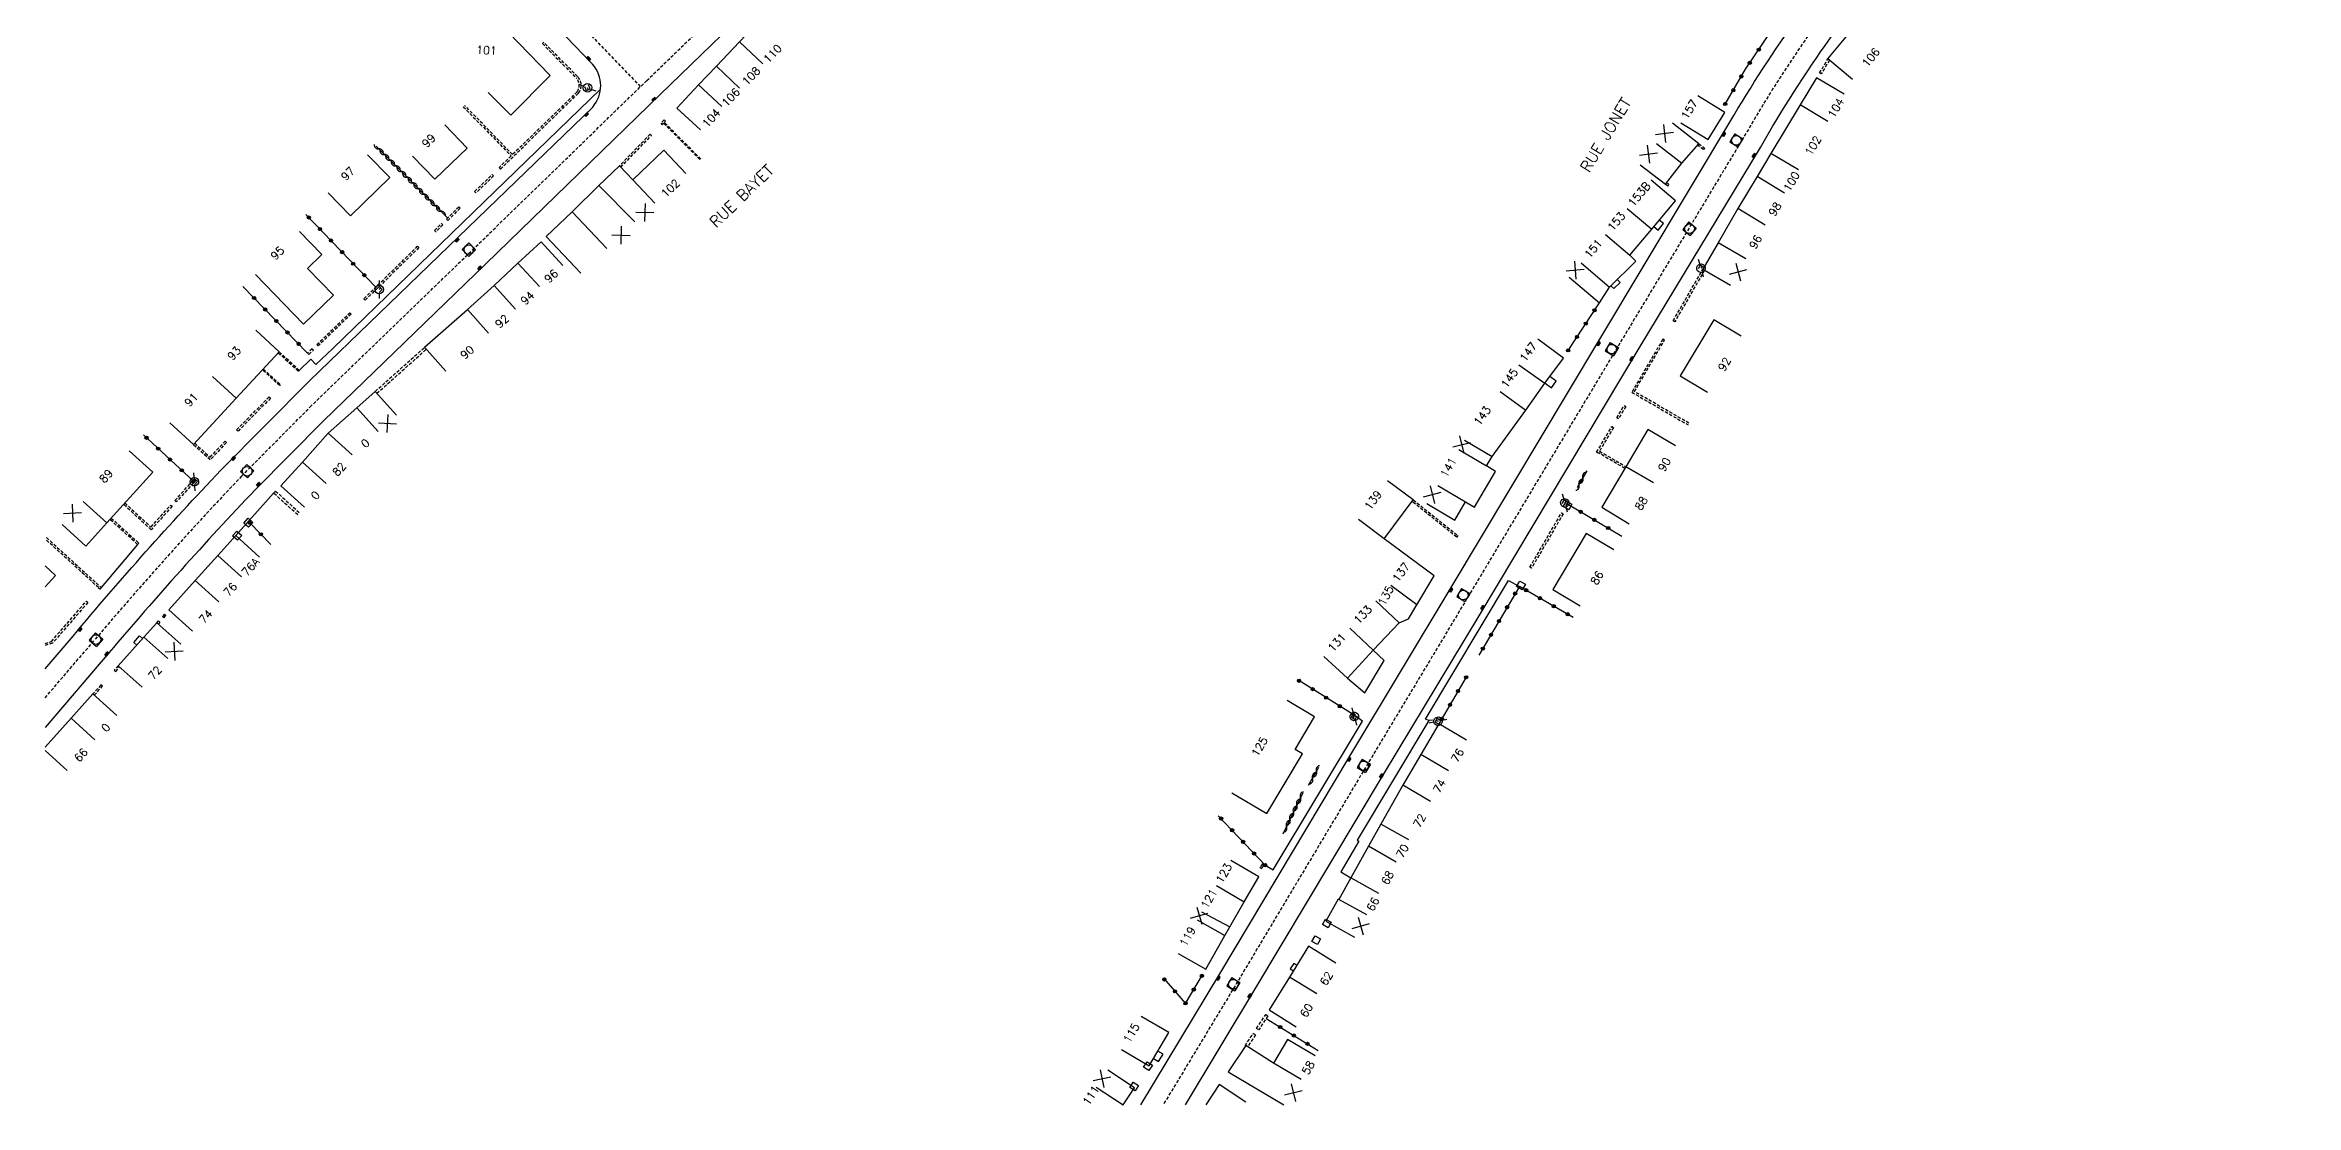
# Model space of a CAD drawing. Header units: millimetres. Extents: x 151000 to 152000, y 128000 to 129000.
# Drawn here: x 151000 to 151351.7, y 128000 to 128165.6 of the extents above; entities that cross this region are included whole.
import ezdxf
from ezdxf.enums import TextEntityAlignment as Align

# ---------------------------------------------------------------- set-up
doc = ezdxf.new("R2010")
doc.units = ezdxf.units.MM
doc.linetypes.add('DASHED', pattern=[0.75, 0.5, -0.25])
doc.layers.get('0').update_dxf_attribs({"linetype": 'CONTINUOUS'})
for name, color, linetype in [('W0001', 6, 'DASHED'), ('W0008', 7, 'CONTINUOUS'), ('W0100', 7, 'CONTINUOUS'), ('W0112', 1, 'DASHED'), ('W0310', 3, 'CONTINUOUS'), ('W0322', 7, 'CONTINUOUS'), ('W0334', 7, 'CONTINUOUS'), ('W0400', 7, 'CONTINUOUS'), ('W0420', 7, 'CONTINUOUS'), ('W0471', 7, 'CONTINUOUS'), ('W0989', 7, 'CONTINUOUS'), ('W0991', 7, 'CONTINUOUS'), ('W1102', 7, 'CONTINUOUS')]:
    doc.layers.add(name, color=color, linetype=linetype)
doc.styles.get("Standard").update_dxf_attribs({"font": 'romans.shx', "width": 0.85})

# ---------------------------------------------------------------- blocks, each defined once
blk = doc.blocks.new('t991o')
at = {"color": 0, "linetype": 'Continuous'}
for p, q in [((-1, 1), (1, -1)), ((-1, -1), (1, 1))]:
    blk.add_line(p, q, dxfattribs=at)
blk = doc.blocks.new('t322o')
at = {"color": 0, "linetype": 'Continuous'}
for radius in [0.25, 0.15]:
    blk.add_circle((0, 0), radius, dxfattribs=at)
blk = doc.blocks.new('t112o')
at = {"color": 0, "linetype": 'Continuous'}
for p, q in [((-0.5, 0.5), (0.5, 0.5)), ((-0.5, -0.5), (-0.5, 0.5)), ((0.5, 0.5), (0.5, -0.5)), ((0.5, -0.5), (-0.5, -0.5))]:
    blk.add_line(p, q, dxfattribs=at)
blk = doc.blocks.new('t310o')
at = {"color": 0, "linetype": 'Continuous'}
for centre, start, end in [((-0.5, 0.38), 216.8699, 323.1304), ((0.5, -0.37), 36.8699, 143.1303)]:
    blk.add_arc(centre, 0.625, start, end, dxfattribs=at)
blk = doc.blocks.new('T471')
for p, q in [((-0.333334, 0.333334), (-0.333334, -0.333334)), ((-0.333334, 0.333334), (0.333334, 0.333334)), ((-0.333334, 0), (0, 0)), ((0.500001, 0.500001), (1.000002, 1.000002)), ((-0.500001, -0.500001), (-1.000002, -1.000002)), ((-0.333334, -0.333334), (0.333334, -0.333334))]:
    blk.add_line(p, q)
blk.add_ellipse((0, 0), major_axis=(0.471405, 0.471405), ratio=1, start_param=5.4977871438, end_param=11.780972451)
blk = doc.blocks.new('T420')
for p, q in [((0.75, 0.75), (-0.75, 0.75)), ((-0.75, 0.75), (-0.75, -0.75)), ((0.75, 0.75), (0.75, -0.75)), ((0.75, -0.75), (-0.75, -0.75))]:
    blk.add_line(p, q)
blk.add_ellipse((0, 0), major_axis=(-0.53, 0.53), ratio=1, start_param=3.926991, end_param=10.210176)
blk = doc.blocks.new('T400')
for p, q in [((-0.15, 0.3), (0.15, 0.3)), ((-0.15, -0.25), (-0.15, 0.3)), ((-0.15, 0.15), (0.15, 0.15)), ((-0.15, 0), (0.15, 0)), ((0.15, 0.3), (0.15, -0.25)), ((-0.15, -0.15), (0.15, -0.15)), ((-0.15, -0.25), (-0.15, -0.3)), ((-0.15, -0.3), (0.15, -0.3)), ((0.15, -0.3), (0.15, -0.25))]:
    blk.add_line(p, q)

msp = doc.modelspace()

# ---------------------------------------------------------------- linework, layer by layer
at = {"layer": 'W0001'}
msp.add_lwpolyline([(151000, 128063.57), (151007.7, 128072.57, -0.014129), (151030.72, 128098.23), (151041.39, 128108.99), (151066.77, 128133.56), (151094, 128160.02), (151135.56, 128200.27), (151168.58, 128232.25), (151184.95, 128248.08, 0.036459), (151220.09, 128286.47), (151229.42, 128298.33), (151236.3, 128307.09), (151250.81, 128325.6), (151258.3, 128335.11), (151284.65, 128369.35), (151310.56, 128403.55), (151340.46, 128443.24), (151377.44, 128492.04), (151405.37, 128529.14), (151427.29, 128558.13), (151437.72, 128571.91), (151466.57, 128609.89), (151496.08, 128648.71)], format="xyb", dxfattribs=at)
at = {"layer": 'W0001', "flags": 128}
for points in [[(151686.82, 128620.59), (151660.63, 128585.46), (151640.58, 128558.56), (151624.09, 128535.96), (151600.84, 128504.47, 0.084329), (151578.54, 128460.32), (151570.46, 128432.47), (151566.13, 128417.49), (151560.52, 128398.22), (151555.81, 128382.02, -0.019837), (151536.07, 128370.34), (151513.98, 128358.43), (151497.19, 128349.3), (151469.8, 128334.39), (151444.45, 128320.65, 0.020893), (151407.08, 128297.31, 0.028434), (151367, 128266.21, 0.019167), (151343.06, 128244.11), (151308.81, 128206.62), (151289.03, 128184.37, 0.048658), (151265.92, 128152.09), (151245.32, 128117.81), (151222.27, 128079.3), (151206.41, 128052.89), (151186.11, 128018.9), (151174.7, 128000)], [(151093.05, 128159.1), (151055.41, 128198.15), (151020.17, 128234.74), (151013.22, 128241.94, 0.244788), (151000, 128246.38, 1.246534)]]:
    msp.add_lwpolyline(points, format="xyb", dxfattribs=at)
at = {"layer": 'W0008'}
for points in [[(151178.17, 128000), (151189, 128017.98), (151209.12, 128051.6), (151224.04, 128076.38), (151249.21, 128118.47), (151267.98, 128149.59, -0.048678), (151291.29, 128182.39), (151311.04, 128204.61), (151345.22, 128242.04, -0.019134), (151368.96, 128263.94, -0.02844), (151408.78, 128294.84, -0.020877), (151445.91, 128318.02), (151471.23, 128331.75), (151498.62, 128346.67), (151515.41, 128355.79), (151533.59, 128365.57), (151544.91, 128371.68, -0.107033), (151569.2, 128378.26)], [(151000, 128068.12), (151004.38, 128073.23, -0.015915), (151027.46, 128099.14), (151041.34, 128113.09), (151063.08, 128134.15), (151085.56, 128155.9, 0.382259), (151085.52, 128162.58), (151067.28, 128181.53), (151053.49, 128195.84), (151018.09, 128232.54), (151011.03, 128239.84, 0.332302), (151002.5, 128241.06), (151000.82, 128239.89, -0.085599), (151000, 128239.46)], [(151136.16, 128196.66), (151096.09, 128157.87), (151068.86, 128131.4), (151043.5, 128106.85), (151032.87, 128096.14, 0.014119), (151009.98, 128070.62), (151000, 128058.95)], [(151171.2, 128000), (151183.54, 128020.45), (151203.84, 128054.44), (151219.69, 128080.84), (151242.75, 128119.35), (151263.85, 128154.59, -0.046934), (151287.1, 128186.54)]]:
    msp.add_lwpolyline(points, format="xyb", dxfattribs=at)
at = {"layer": 'W0100'}
for points in [[(151061.22, 128171.36), (151064.81, 128174.83), (151067.15, 128172.42), (151067.44, 128172.7), (151078.93, 128160.81), (151072.76, 128154.65), (151069.23, 128158.19)], [(151102.39, 128152.33), (151098.71, 128155.71), (151102.08, 128159.38), (151104.88, 128162.3), (151108.52, 128166.09), (151111.56, 128169.29), (151115.34, 128172.88), (151118.78, 128169.26)], [(151282.37, 128160.21), (151278.53, 128163.41), (151284.27, 128170.29), (151288.11, 128167.09)], [(151281.05, 128157.89), (151276.76, 128160.47), (151274.22, 128156.23), (151269.64, 128148.64), (151267.48, 128145.03), (151264.46, 128140.02), (151261.38, 128134.7), (151258.99, 128130.55), (151263.32, 128128.05)], [(151255.58, 128153.43), (151259.83, 128150.81), (151262.44, 128155.02), (151258.19, 128157.65)], [(151062.48, 128153.09), (151065.95, 128149.49), (151060.88, 128144.6), (151057.41, 128148.2)], [(151249.2, 128146.89), (151253.15, 128143.82), (151255.72, 128147.13), (151258.35, 128150.15), (151254.23, 128153.35)], [(151050.37, 128148.45), (151053.85, 128144.87), (151047.73, 128138.92), (151044.25, 128142.51)], [(151087.79, 128133.8), (151082.35, 128139.53), (151086.54, 128143.66), (151089.73, 128146.7), (151091.81, 128144.52), (151096.67, 128149.14), (151100.12, 128145.52)], [(151238.11, 128129.32), (151242.85, 128125.3), (151244.43, 128127.77), (151248.52, 128131.81), (151247.58, 128132.77), (151251, 128136.81), (151254.73, 128141.25), (151250.91, 128144.47)], [(151039.77, 128136.43), (151043.25, 128132.84), (151041.02, 128130.68), (151045.07, 128126.5), (151040.39, 128121.97), (151032.86, 128129.74)], [(151062.63, 128114.62), (151059.31, 128118.36), (151065.98, 128124.28), (151070.15, 128128.02), (151073.84, 128131.48), (151077.53, 128134.84), (151080.9, 128131.14)], [(151032.91, 128121.05), (151036.58, 128117.65), (151029.86, 128110.39), (151023.18, 128103.14), (151019.5, 128106.53)], [(151215.88, 128093.92), (151220.25, 128091.33), (151221.93, 128094.18), (151223.31, 128093.35), (151226.59, 128098.97), (151225.2, 128099.84), (151226.06, 128101.29), (151231.35, 128108.51), (151234.33, 128112.74), (151237.22, 128116.68), (151233.19, 128119.64)], [(151264.99, 128120.11), (151260.7, 128122.67), (151255.45, 128113.92), (151259.74, 128111.35)], [(151040.56, 128093.36), (151036.85, 128096.71), (151040.2, 128100.42), (151044.26, 128104.91), (151048.72, 128108.9), (151051.58, 128111.46), (151054.91, 128107.73)], [(151013.14, 128102.2), (151016.84, 128098.84), (151009.64, 128090.9), (151006.36, 128087.28), (151002.66, 128090.64)], [(151254.71, 128102.94), (151250.41, 128105.49), (151246.98, 128099.7), (151243.19, 128093.35), (151247.48, 128090.79)], [(151199.8, 128070.05), (151203.48, 128066.66), (151207.51, 128071.05), (151211.53, 128075.28), (151213, 128075.94), (151214.29, 128078.09), (151217, 128082.62), (151209.23, 128088.44), (151213.74, 128094.5), (151209.73, 128097.49)], [(151023.03, 128074), (151019.32, 128077.35), (151023.46, 128081.92), (151027.01, 128085.84), (151029.8, 128088.92), (151033.5, 128085.56)], [(151245.08, 128086.71), (151240.79, 128089.28), (151235.55, 128080.52), (151239.84, 128077.96)], [(151000, 128084.19), (151001.62, 128082.71), (151000, 128080.94)], [(151015.16, 128065.26), (151011.44, 128068.6), (151015.46, 128073.07), (151017.49, 128075.32), (151021.2, 128071.97)], [(151000, 128055.88), (151004.08, 128060.4), (151007.48, 128064.18), (151011.2, 128060.84)], [(151185.43, 128048.74), (151190.9, 128045.48), (151196.47, 128054.83), (151195.29, 128055.53), (151198.32, 128060.61), (151194.03, 128063.17)], [(151222.07, 128056.99), (151217.76, 128059.53), (151214.93, 128054.72), (151212.12, 128049.93), (151208.69, 128043.82), (151206.74, 128040.38), (151204.01, 128035.46), (151202.14, 128032.09), (151202.04, 128032.14), (151200.11, 128028.67), (151204.59, 128026.19)], [(151003.46, 128052.25), (151000, 128055.37)], [(151177.01, 128023.65), (151181.35, 128021.18), (151184.34, 128026.44), (151185.08, 128027.81), (151187.34, 128031.72), (151189.61, 128035.63), (151185.28, 128038.14)], [(151201.66, 128022.14), (151197.4, 128024.76), (151194.43, 128019.93), (151191.22, 128014.83), (151195.45, 128012.17)], [(151168.2, 128008.61), (151172.51, 128006.08), (151175.56, 128011.28), (151171.24, 128013.81)], [(151198.44, 128007.65), (151194.13, 128010.19), (151191.94, 128006.48), (151187.59, 128009.25), (151184.85, 128005.14), (151193.54, 128000)], [(151168.44, 128000), (151170.19, 128002.63), (151166.03, 128005.4)], [(151187.62, 128000.42), (151183.45, 128003.17), (151181.36, 128000)]]:
    msp.add_lwpolyline(points, dxfattribs=at)
at = {"layer": 'W0112'}
msp.add_lwpolyline([(151065.34, 128155.95), (151072.82, 128148.26), (151070.95, 128146.43), (151071.15, 128146.21), (151083.34, 128158.08, 0.384828), (151083.18, 128160.67), (151077.92, 128166.01), (151077.71, 128165.8), (151082.96, 128160.46, -0.381648), (151083.12, 128158.28), (151073.04, 128148.47), (151065.55, 128156.15)], format="xyb", dxfattribs=at)
for points in [[(151278.76, 128163.22), (151277.49, 128161.06), (151277.23, 128161.22), (151278.53, 128163.41)], [(151089.94, 128146.48), (151094.74, 128151.45), (151094.53, 128151.66), (151089.73, 128146.7)], [(151102.47, 128147.75), (151096.75, 128153.49), (151096.93, 128153.67), (151096.72, 128153.88), (151096.19, 128153.35), (151096.4, 128153.14), (151096.63, 128153.37), (151102.35, 128147.64)], [(151258.35, 128150.15), (151259.27, 128149.5), (151259.1, 128149.26), (151258.15, 128149.92)], [(151253.15, 128143.82), (151253.56, 128143.6), (151253.68, 128143.86), (151253.33, 128144.05)], [(151259.25, 128130.4), (151254.62, 128122.34), (151254.36, 128122.49), (151258.99, 128130.55)], [(151036.44, 128117.51), (151039.6, 128114.59), (151039.71, 128114.73), (151036.58, 128117.65)], [(151051.58, 128111.46), (151059.31, 128118.36)], [(151051.85, 128111.16), (151059.58, 128118.06)], [(151256.83, 128106.49), (151248.31, 128111.44), (151253, 128119.46), (151252.74, 128119.61), (151247.9, 128111.33), (151256.68, 128106.23)], [(151034.1, 128114.97), (151036.78, 128112.49), (151036.66, 128112.36), (151033.98, 128114.84)], [(151246.81, 128099.43), (151242.69, 128101.85), (151242.66, 128101.8), (151242.4, 128101.95), (151244.77, 128105.99), (151245.03, 128105.83), (151242.85, 128102.12), (151246.98, 128099.7)], [(151023.38, 128103.37), (151025.79, 128101.17), (151028.13, 128103.7), (151028.35, 128103.49), (151025.81, 128100.75), (151023.18, 128103.14)], [(151039.48, 128092.17), (151035.7, 128095.58), (151036.01, 128095.89), (151039.77, 128092.49)], [(151010.34, 128091.67), (151014.65, 128087.76), (151014.46, 128087.55), (151010.15, 128091.46)], [(151012.48, 128094.03), (151016.54, 128090.27), (151019.65, 128093.71), (151019.87, 128093.51), (151016.56, 128089.84), (151012.28, 128093.81)], [(151213.74, 128094.5), (151220.7, 128088.95), (151220.54, 128088.67), (151213.55, 128094.25)], [(151000.25, 128088.61), (151008.77, 128080.83), (151008.54, 128080.55), (151008.31, 128080.75), (151008.36, 128080.8), (151000.05, 128088.38)], [(151000, 128072.08), (151000.99, 128072.37), (151006.46, 128078.68), (151006.69, 128078.48), (151001.16, 128072.1), (151000, 128071.77)], [(151017.49, 128075.32), (151017.73, 128075.59), (151017.96, 128075.39), (151017.71, 128075.12)], [(151011.44, 128068.6), (151010.82, 128067.92), (151011.04, 128067.71), (151011.66, 128068.4)], [(151007.7, 128063.98), (151008.97, 128065.39), (151008.74, 128065.59), (151007.48, 128064.18)], [(151187.47, 128009.18), (151188.77, 128011.15), (151189.11, 128010.93), (151187.88, 128009.07)], [(151187.52, 128009.15), (151187.47, 128009.18)]]:
    msp.add_lwpolyline(points, dxfattribs=at)
for points in [[(151070.08, 128145.14), (151067.33, 128142.5), (151067.12, 128142.72), (151069.87, 128145.36)], [(151060.84, 128136.59), (151061.94, 128137.68), (151062.15, 128137.47), (151061.05, 128136.38)], [(151062.71, 128138.38), (151064.63, 128140.29), (151064.84, 128140.08), (151062.92, 128138.16)], [(151049.82, 128125.95), (151058.21, 128134.15), (151058.42, 128133.93), (151050.03, 128125.73)], [(151047.83, 128123.55), (151042.66, 128118.56), (151042.46, 128118.78), (151047.63, 128123.76)], [(151041.21, 128117.24), (151041.93, 128117.89), (151041.73, 128118.11), (151041.01, 128117.46)], [(151035.25, 128110.42), (151030.13, 128105.23), (151029.92, 128105.44), (151035.04, 128110.63)], [(151246.95, 128109.11), (151245.8, 128107.16), (151245.54, 128107.31), (151246.69, 128109.27)], [(151023.2, 128097.17), (151020.51, 128094.19), (151020.29, 128094.39), (151022.97, 128097.37)], [(151231.99, 128084), (151236.91, 128092.49), (151237.17, 128092.34), (151232.25, 128083.85)], [(151018.67, 128076.65), (151018.34, 128076.28), (151018.57, 128076.08), (151018.89, 128076.45)], [(151190.22, 128037.62), (151189.79, 128037.11), (151190.02, 128036.91), (151190.45, 128037.43)], [(151191.04, 128013.89), (151189.61, 128011.69), (151189.27, 128011.91), (151190.7, 128014.11)]]:
    msp.add_lwpolyline(points, close=True, dxfattribs=at)
at = {"layer": 'W0310'}
for points in [[(151062.89, 128138.56), (151051.74, 128149.78)], [(151240.86, 128099.06), (151239.38, 128096.42)], [(151197.4, 128049.91), (151199, 128052.75)], [(151193.41, 128042.35), (151196.53, 128048.79)]]:
    msp.add_lwpolyline(points, dxfattribs=at)
at = {"layer": 'W0322'}
for points in [[(151262.49, 128156.36), (151265.65, 128161.8), (151269.86, 128168.04)], [(151051.61, 128127.82), (151040.76, 128139.12)], [(151040.97, 128117.49), (151030.92, 128127.85)], [(151237.96, 128117.87), (151242.85, 128125.3)], [(151023.19, 128097.42), (151015.38, 128104.67)], [(151031.98, 128090.92), (151035.28, 128087.52)], [(151238.75, 128076.14), (151230.33, 128081), (151224.02, 128070.25)], [(151204.39, 128060.95), (151195.87, 128066.27)], [(151222.01, 128066.79), (151217.76, 128059.53)], [(151190.61, 128037.44), (151183.3, 128045.16)], [(151174.77, 128019.7), (151178.18, 128015.84), (151180.82, 128020.3)], [(151190.78, 128013.49), (151198.92, 128008.47)]]:
    msp.add_lwpolyline(points, dxfattribs=at)
at = {"layer": 'W0322', "flags": 128}
msp.add_lwpolyline([(151237.74, 128093.92), (151246.34, 128088.86)], dxfattribs=at)
at = {"layer": 'W0334'}
for points in [[(151086.79, 128158.67), (151068.59, 128141.06), (151044.95, 128118.19), (151042.32, 128115.67), (151041.54, 128116.49), (151039.71, 128114.73)], [(151083.72, 128129.92), (151078.28, 128135.65), (151082.35, 128139.53)], [(151251.35, 128137.23), (151252, 128136.68), (151252.84, 128137.68), (151252.19, 128138.23)], [(151244.63, 128127.96), (151245.07, 128127.52), (151246.06, 128128.47), (151245.61, 128128.93)], [(151234.35, 128112.77), (151235.34, 128112.04), (151236.07, 128113.04), (151235.08, 128113.77)], [(151029.8, 128088.92), (151035.7, 128095.58)], [(151014.46, 128087.55), (151008.77, 128080.83)], [(151216.19, 128060.03), (151215.69, 128060.27), (151228.65, 128081.89), (151230.33, 128081)], [(151014.32, 128071.8), (151013.86, 128072.22), (151014.78, 128073.25), (151015.24, 128072.84)], [(151203.48, 128066.66), (151206.18, 128064.34), (151209.21, 128069.42), (151207.5, 128071.04)], [(151190.61, 128037.44), (151191.87, 128036.7), (151205.83, 128059.92), (151204.39, 128060.95)], [(151216.75, 128060.11), (151216.19, 128060.03), (151205.01, 128041.35), (151205.23, 128041.19), (151202.42, 128036.41), (151204.01, 128035.46)], [(151195.57, 128021.79), (151195.1, 128022.09), (151194.55, 128021.23), (151195.04, 128020.93)], [(151173.17, 128007.2), (151173.95, 128006.74), (151174.67, 128007.88), (151173.85, 128008.36)]]:
    msp.add_lwpolyline(points, dxfattribs=at)
at = {"layer": 'W1102'}
for p, q in [((151112.13, 128162.63), (151108.52, 128166.09)), ((151108.49, 128158.85), (151104.88, 128162.3)), ((151105.76, 128155.99), (151102.08, 128159.38)), ((151278.5, 128153.66), (151274.22, 128156.23)), ((151251.78, 128150.2), (151255.72, 128147.13)), ((151273.92, 128146.06), (151269.64, 128148.64)), ((151271.77, 128142.46), (151267.48, 128145.03)), ((151092.17, 128137.96), (151086.54, 128143.66)), ((151247.19, 128140.04), (151251, 128136.81)), ((151268.74, 128137.44), (151264.46, 128140.02)), ((151243.77, 128136), (151247.58, 128132.77)), ((151265.71, 128132.2), (151261.38, 128134.7)), ((151077.26, 128127.83), (151073.84, 128131.48)), ((151239.98, 128131.53), (151244.43, 128127.77)), ((151073.49, 128124.29), (151070.15, 128128.02)), ((151069.3, 128120.54), (151065.98, 128124.28)), ((151026.19, 128113.79), (151029.86, 128110.39)), ((151230.24, 128115.62), (151234.33, 128112.74)), ((151227.31, 128111.47), (151231.35, 128108.51)), ((151052.06, 128105.18), (151048.72, 128108.9)), ((151047.99, 128101.54), (151044.26, 128104.91)), ((151220.9, 128102.4), (151225.2, 128099.84)), ((151221.77, 128103.85), (151226.06, 128101.29)), ((151043.91, 128097.07), (151040.2, 128100.42)), ((151251.28, 128097.15), (151246.98, 128099.7)), ((151217.57, 128096.76), (151221.93, 128094.18)), ((151005.94, 128094.26), (151009.64, 128090.9)), ((151030.72, 128082.49), (151027.01, 128085.84)), ((151027.16, 128078.56), (151023.46, 128081.92)), ((151207.91, 128078.72), (151211.53, 128075.28)), ((151203.83, 128074.44), (151207.51, 128071.05)), ((151019.18, 128069.74), (151015.46, 128073.07)), ((151007.79, 128057.04), (151004.08, 128060.4)), ((151219.24, 128052.19), (151214.93, 128054.72)), ((151216.43, 128047.39), (151212.12, 128049.93)), ((151213.05, 128041.37), (151208.69, 128043.82)), ((151211.09, 128037.92), (151206.74, 128040.38)), ((151208.36, 128033), (151204.01, 128035.46)), ((151183.02, 128034.23), (151187.34, 128031.72)), ((151206.51, 128029.66), (151202.14, 128032.09)), ((151179.99, 128028.91), (151184.34, 128026.44)), ((151180.66, 128030.16), (151185.08, 128027.81)), ((151198.69, 128017.31), (151194.43, 128019.93)), ((151196.24, 128003.93), (151191.94, 128006.48)), ((151164.24, 128002.72), (151168.41, 127999.96))]:
    msp.add_line(p, q, dxfattribs=at)
at = {"layer": 'W1102', "flags": 128}
for points in [[(151091.81, 128144.52), (151095.26, 128140.89)], [(151209.23, 128088.44), (151205.22, 128091.43)], [(151214.29, 128078.09), (151210.27, 128081.11)]]:
    msp.add_lwpolyline(points, dxfattribs=at)

# ---------------------------------------------------------------- block references
at = {"layer": 'W0112'}
for p, rotation in [((151031.78, 128090.93), 47.8009671183295), ((151237.86, 128093.64), 239.93580543185), ((151030.02, 128088.91), 47.8009671183295), ((151230.59, 128081.15), 239.93580543185), ((151200.26, 128028.34), 240.9444106901), ((151198.6, 128025.72), 240.9444106901), ((151172.3, 128006.02), 56.34655109596029), ((151170.15, 128002.84), 56.34655109596029)]:
    msp.add_blockref('t112o', p, dxfattribs=dict(at, rotation=rotation))
at = {"layer": 'W0310'}
for p, rotation in [((151052.15, 128149.36), 134.834594505807), ((151053.03, 128148.47), 134.834594505807), ((151053.91, 128147.58), 134.834594505807), ((151054.8, 128146.7), 134.834594505807), ((151055.68, 128145.81), 134.834594505807), ((151056.56, 128144.93), 134.834594505807), ((151057.44, 128144.04), 134.834594505807), ((151058.32, 128143.15), 134.834594505807), ((151059.2, 128142.27), 134.834594505807), ((151060.08, 128141.38), 134.834594505807), ((151060.96, 128140.49), 134.834594505807), ((151061.85, 128139.61), 134.834594505807), ((151240.25, 128097.97), 240.627392756355), ((151239.64, 128096.88), 240.627392756355), ((151198.63, 128052.09), 60.554719419902), ((151198.02, 128051), 60.554719419902), ((151195.04, 128045.73), 64.1299735863245), ((151195.59, 128046.85), 64.1299735863245), ((151196.14, 128047.98), 64.1299735863245), ((151193.95, 128043.48), 64.1299735863245), ((151194.5, 128044.6), 64.1299735863245)]:
    msp.add_blockref('t310o', p, dxfattribs=dict(at, rotation=rotation))
at = {"layer": 'W0322'}
for p, rotation in [((151266.33, 128162.8), 56.0310255667622), ((151267.73, 128164.87), 56.0310255667622), ((151263.75, 128158.52), 59.7806759558208), ((151265, 128160.68), 59.7806759558208), ((151262.49, 128156.36), 59.7806759558208), ((151041.22, 128138.64), 133.8295975441841), ((151042.95, 128136.83), 133.8295975441841), ((151044.68, 128135.03), 133.8295975441841), ((151046.41, 128133.23), 133.8295975441841), ((151048.14, 128131.42), 133.8295975441841), ((151049.88, 128129.62), 133.8295975441841), ((151032.66, 128126.05), 134.1388314055115), ((151034.4, 128124.26), 134.1388314055115), ((151242.08, 128124.13), 56.6223767803905), ((151036.14, 128122.47), 134.1388314055115), ((151037.88, 128120.67), 134.1388314055115), ((151239.33, 128119.96), 56.6223767803905), ((151240.71, 128122.05), 56.6223767803905), ((151039.62, 128118.88), 134.1388314055115), ((151237.96, 128117.87), 56.6223767803905), ((151015.86, 128104.22), 137.139424608573), ((151017.69, 128102.52), 137.139424608573), ((151019.53, 128100.82), 137.139424608573), ((151021.36, 128099.12), 137.139424608573), ((151023.19, 128097.42), 137.139424608573), ((151239.9, 128092.65), 329.5226237195157), ((151242.05, 128091.38), 329.5226237195157), ((151031.98, 128090.92), 314.142222077988), ((151033.72, 128089.13), 314.142222077988), ((151244.21, 128090.11), 329.5226237195157), ((151228.41, 128077.74), 239.627220978279), ((151229.68, 128079.89), 239.627220978279), ((151231.38, 128080.39), 150.016182858083), ((151233.55, 128079.14), 150.016182858083), ((151235.71, 128077.89), 150.016182858083), ((151227.15, 128075.58), 239.627220978279), ((151237.88, 128076.64), 150.016182858083), ((151224.62, 128071.27), 239.627220978279), ((151225.89, 128073.42), 239.627220978279), ((151222.01, 128066.79), 239.663352430955), ((151195.91, 128066.25), 147.97000111548), ((151198.03, 128064.93), 147.97000111548), ((151200.15, 128063.6), 147.97000111548), ((151220.75, 128064.64), 239.663352430955), ((151202.27, 128062.27), 147.97000111548), ((151204.39, 128060.95), 147.97000111548), ((151218.22, 128060.32), 239.663352430955), ((151219.49, 128062.48), 239.663352430955), ((151183.73, 128044.71), 133.427520301376), ((151185.45, 128042.89), 133.427520301376), ((151187.17, 128041.07), 133.427520301376), ((151188.89, 128039.26), 133.427520301376), ((151190.61, 128037.44), 133.427520301376), ((151174.87, 128019.58), 131.470785976197), ((151176.53, 128017.71), 131.470785976197), ((151179.46, 128017.99), 59.4114804809021), ((151180.73, 128020.14), 59.4114804809021), ((151178.18, 128015.84), 59.4114804809021), ((151192.97, 128012.14), 328.352871039832), ((151195.1, 128010.82), 328.352871039832), ((151197.23, 128009.51), 328.352871039832)]:
    msp.add_blockref('t322o', p, dxfattribs=dict(at, rotation=rotation))
at = {"layer": 'W0400'}
for p, rotation in [((151084.9, 128163.45), 224.552106921627), ((151084.59, 128154.72), 134.1809562336216), ((151095.13, 128157.12), 134.1809562336216), ((151262.27, 128151.65), 149.0854661820625), ((151266.99, 128148.29), 149.0854661820625), ((151064.37, 128135.1), 134.0676307436565), ((151067.92, 128130.73), 134.0676307436565), ((151242.69, 128118.93), 149.0946591981254), ((151247.87, 128116.53), 149.0946591981254), ((151029.45, 128100.98), 137.3428065280672), ((151033.36, 128096.92), 137.3428065280672), ((151219.61, 128080.42), 148.9406335983065), ((151224.6, 128077.69), 148.9406335983065), ((151005.45, 128074.28), 139.4651717824589), ((151009.65, 128070.43), 139.4651717824589), ((151203.74, 128053.94), 149.1568191651521), ((151208.78, 128051.36), 149.1568191651521), ((151183.29, 128019.75), 148.9425734311491), ((151188.21, 128016.99), 148.9425734311491)]:
    msp.add_blockref('T400', p, dxfattribs=dict(at, rotation=rotation))
at = {"layer": 'W0420'}
for p, rotation in [((151264.23, 128150.69), 58.9000879704672), ((151256.92, 128136.88), 50.20791396864851), ((151066.21, 128133.6), 44.0912824205829), ((151244.77, 128118.06), 59.1218937884554), ((151031.58, 128098.99), 47.34883785825561), ((151221.57, 128079.65), 59.01177528475699), ((151007.95, 128072.68), 49.40508321230649), ((151206.03, 128052.96), 59.10808409918729), ((151185.65, 128018.83), 58.88393328119359)]:
    msp.add_blockref('T420', p, dxfattribs=dict(at, rotation=rotation))
at = {"layer": 'W0471'}
for p, rotation in [((151084.75, 128158.9), 114.431164546589), ((151258.7, 128130.71), 239.953817697492), ((151052.22, 128127.38), 224.347530647264), ((151023.33, 128097.35), 227.331733868034), ((151237.43, 128094.04), 239.173474946088), ((151204.55, 128060.67), 59.10808409918729), ((151217.62, 128059.93), 327.970001115409)]:
    msp.add_blockref('T471', p, dxfattribs=dict(at, rotation=rotation))
at = {"layer": 'W0991'}
for p, rotation in [((151253.01, 128151.78), 322.0981508211593), ((151250.49, 128148.55), 322.098150821434), ((151093.71, 128139.43), 313.5515849863824), ((151089.98, 128135.88), 313.551584986251), ((151239.04, 128130.42), 319.7523204998324), ((151264.51, 128130.12), 329.9865835818323), ((151053.49, 128106.45), 311.7664652966658), ((151221.33, 128103.13), 329.2136220121874), ((151216.73, 128095.34), 329.3605428386061), ((151004.3, 128092.45), 317.7765116533913), ((151020.19, 128070.85), 317.8780263945052), ((151180.33, 128029.54), 331.9794827995804), ((151205.55, 128027.93), 330.992877720793), ((151165.13, 128004.06), 326.3467311547673), ((151195.03, 128001.88), 329.4088211124824)]:
    msp.add_blockref('t991o', p, dxfattribs=dict(at, rotation=rotation))

# ---------------------------------------------------------------- texts
at = {"layer": 'W0989'}
for s, rotation, p in [('RUE JONET', 59.0039, (151243.82, 128151.55)), ('RUE BAYET', 44.1048, (151108.82, 128142))]:
    msp.add_text(s, height=1.75, rotation=rotation, dxfattribs=at).set_placement(p, align=Align.MIDDLE)
at = {"layer": 'W0991'}
for s, rotation, p in [('101', 357.2731, (151068.97, 128164.77)), ('110', 46.3725, (151113.66, 128164.23)), ('108', 46.1553, (151110.31, 128160.74)), ('106', 50.1538, (151285.24, 128163.65)), ('106', 46.2194, (151107.13, 128157.42)), ('104', 47.4285, (151104.08, 128154.16)), ('157', 58.2884, (151256.88, 128155.54)), ('104', 58.998, (151279.78, 128155.77)), ('99', 43.942, (151059.94, 128150.64)), ('102', 58.9187, (151276.21, 128149.86)), ('97', 44.1534, (151047.31, 128145.48)), ('102', 43.5516, (151097.69, 128143.21)), ('100', 59.1304, (151272.85, 128144.26)), ('153B', 49.9409, (151249.05, 128142.26)), ('98', 58.8969, (151270.26, 128139.95)), ('153', 49.7526, (151245.48, 128138.02)), ('95', 44.1142, (151036.32, 128133.08)), ('151', 49.7523, (151241.88, 128133.77)), ('96', 59.9538, (151267.23, 128134.82)), ('96', 42.3603, (151079.08, 128129.48)), ('94', 43.0891, (151075.37, 128126.06)), ('92', 41.8895, (151071.39, 128122.42)), ('93', 47.2106, (151029.55, 128117.42)), ('90', 41.5728, (151065.96, 128117.58)), ('147', 53.7519, (151231.71, 128117.63)), ('92', 59.0921, (151262.36, 128115.73)), ('145', 54.8031, (151228.78, 128113.54)), ('91', 47.3317, (151022.84, 128110.16)), ('143', 53.9282, (151224.54, 128107.66)), ('0', 41.8138, (151050.02, 128103.36)), ('89', 47.802, (151009.54, 128098.23)), ('82', 47.6071, (151045.95, 128099.3)), ('141', 59.3984, (151219.23, 128099.58)), ('90', 59.3391, (151252.99, 128100.05)), ('0', 47.8869, (151042.23, 128095.21)), ('139', 53.2914, (151207.48, 128094.46)), ('88', 59.1736, (151249.38, 128093.97)), ('76A', 47.801, (151032.11, 128084.03)), ('137', 53.1356, (151211.84, 128083.2)), ('76', 47.8669, (151028.94, 128080.53)), ('135', 62.7756, (151209.47, 128079.55)), ('86', 59.1086, (151242.46, 128082.33)), ('133', 46.4381, (151205.87, 128076.58)), ('74', 47.8506, (151025.1, 128076.28)), ('131', 47.3775, (151201.81, 128072.24)), ('72', 48.1039, (151017.17, 128067.5)), ('0', 48.0979, (151009.49, 128058.94)), ('125', 59.2238, (151189.73, 128055.95)), ('66', 47.9048, (151005.62, 128054.65)), ('76', 59.5701, (151220.66, 128054.59)), ('74', 59.5367, (151217.84, 128049.79)), ('72', 60.6763, (151214.74, 128044.38)), ('70', 60.9929, (151212.07, 128039.64)), ('123', 59.9117, (151184.15, 128036.19)), ('68', 60.9929, (151209.73, 128035.46)), ('121', 59.9178, (151181.84, 128032.2)), ('66', 60.9929, (151207.44, 128031.33)), ('119', 60.4137, (151178.5, 128026.28)), ('62', 58.3964, (151200.17, 128019.72)), ('60', 57.7891, (151197.07, 128014.74)), ('115', 59.6562, (151169.72, 128011.21)), ('58', 59.4088, (151197.34, 128005.79)), ('111', 56.4625, (151163.4, 128001.45))]:
    msp.add_text(s, height=1.25, rotation=rotation, dxfattribs=at).set_placement(p, align=Align.MIDDLE)

doc.saveas('drawing.dxf')
